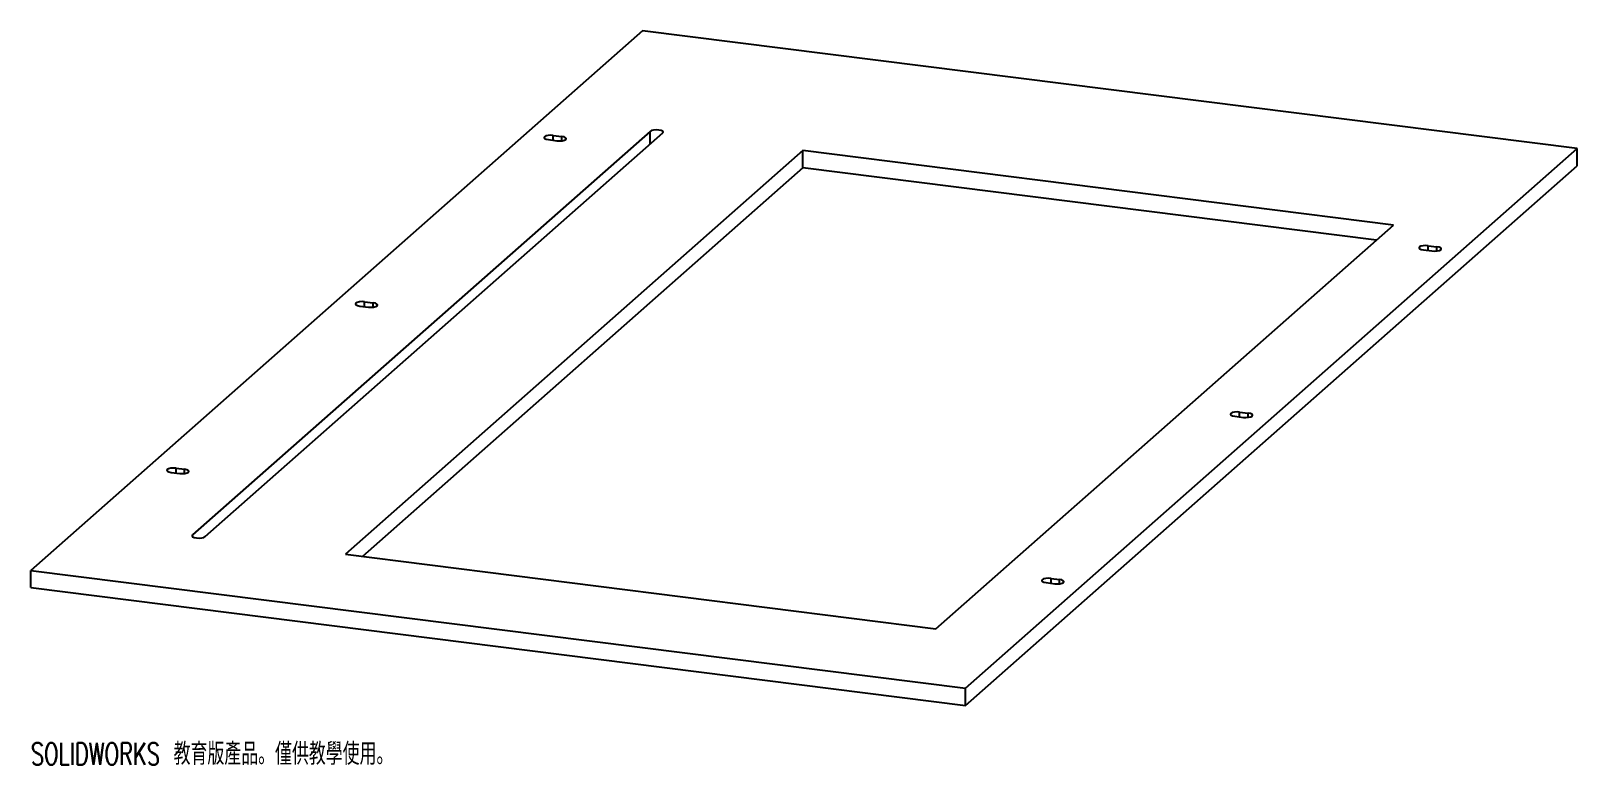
# Paper-space layout '_二等角視圖' of a CAD drawing. Header units: millimetres. Extents: x -173 to 168, y -88 to 74.
import ezdxf

# ---------------------------------------------------------------- set-up
doc = ezdxf.new("R2010")
doc.units = ezdxf.units.MM
doc.styles.add('SLDTEXTSTYLE0', font='TXT', dxfattribs={"width": 0.7, "bigfont": 'bigfont'})

psp = doc.layouts.new('_二等角視圖')

# ---------------------------------------------------------------- linework, layer by layer
at = {"color": 7, "linetype": 'Continuous', "lineweight": 25}
for p, q in [((-37.81, 73.9), (-172.52, -44.89)), ((167.98, 47.98), (-37.81, 73.9)), ((-36.17, 51.78), (-136.93, -37.08)), ((-134.13, -37.44), (-33.36, 51.43)), ((-58.54, 49.97), (-56.67, 49.73)), ((-57.48, 50.9), (-55.61, 50.67)), ((33.28, -70.82), (167.98, 47.98)), ((167.98, 44.2), (167.98, 47.98)), ((-2.49, 47.54), (-103.26, -41.33)), ((127.53, 31.16), (-2.49, 47.54)), ((-2.49, 43.77), (-2.49, 47.54)), ((-2.49, 43.77), (-99.52, -41.8)), ((123.79, 27.86), (-2.49, 43.77)), ((33.28, -74.59), (167.98, 44.2)), ((26.77, -57.71), (127.53, 31.16)), ((134.16, 25.69), (136.03, 25.45)), ((135.22, 26.62), (137.09, 26.39)), ((-99.02, 14.26), (-97.15, 14.03)), ((-100.08, 13.33), (-98.21, 13.09)), ((93.67, -10.01), (95.55, -10.25)), ((92.61, -10.95), (94.49, -11.18)), ((-141.62, -23.31), (-139.75, -23.54)), ((-140.56, -22.37), (-138.69, -22.61)), ((-103.26, -41.33), (26.77, -57.71)), ((-172.52, -44.89), (33.28, -70.82)), ((-172.52, -48.67), (-172.52, -44.89)), ((51.07, -47.58), (52.94, -47.82)), ((52.13, -46.65), (54, -46.89)), ((-172.52, -48.67), (33.28, -74.59)), ((33.28, -74.59), (33.28, -70.82))]:
    psp.add_line(p, q, dxfattribs=at)
at = {"color": 8, "linetype": 'Continuous', "lineweight": 25}
for p, q in [((-36.17, 48.95), (-36.17, 51.78)), ((-57.48, 49.83), (-57.48, 50.9)), ((-55.61, 49.73), (-55.61, 50.67)), ((135.22, 25.56), (135.22, 26.62)), ((137.09, 25.45), (137.09, 26.39)), ((-99.02, 13.2), (-99.02, 14.26)), ((-97.15, 13.09), (-97.15, 14.03)), ((93.67, -11.08), (93.67, -10.01)), ((95.55, -11.18), (95.55, -10.25)), ((-140.56, -23.44), (-140.56, -22.37)), ((-138.69, -23.54), (-138.69, -22.61)), ((-136.93, -37.44), (-136.93, -37.08)), ((52.13, -47.72), (52.13, -46.65)), ((54, -47.82), (54, -46.89))]:
    psp.add_line(p, q, dxfattribs=at)
at = {"color": 7, "linetype": 'Continuous', "lineweight": 25, "flags": 128}
for points in [[(-33.36, 51.43), (-33.27, 51.62), (-33.4, 51.81), (-33.74, 51.97), (-34.24, 52.07), (-34.81, 52.1), (-35.38, 52.06), (-35.86, 51.95), (-36.17, 51.78)], [(-57.48, 50.9), (-58.06, 50.93), (-58.63, 50.89), (-59.1, 50.78), (-59.41, 50.61), (-59.51, 50.42), (-59.38, 50.23), (-59.04, 50.07), (-58.54, 49.97)], [(-56.67, 49.73), (-56.09, 49.7), (-55.52, 49.74), (-55.04, 49.86), (-54.73, 50.02), (-54.64, 50.21), (-54.77, 50.4), (-55.11, 50.56), (-55.61, 50.67)], [(135.22, 26.62), (134.64, 26.66), (134.07, 26.61), (133.59, 26.5), (133.28, 26.33), (133.19, 26.14), (133.32, 25.95), (133.66, 25.79), (134.16, 25.69)], [(136.03, 25.45), (136.6, 25.42), (137.18, 25.47), (137.65, 25.58), (137.96, 25.74), (138.06, 25.94), (137.93, 26.13), (137.58, 26.29), (137.09, 26.39)], [(-99.02, 14.26), (-99.6, 14.3), (-100.17, 14.25), (-100.64, 14.14), (-100.95, 13.97), (-101.05, 13.78), (-100.92, 13.59), (-100.58, 13.43), (-100.08, 13.33)], [(-98.21, 13.09), (-97.63, 13.06), (-97.06, 13.11), (-96.59, 13.22), (-96.28, 13.38), (-96.18, 13.58), (-96.31, 13.77), (-96.65, 13.93), (-97.15, 14.03)], [(93.67, -10.01), (93.1, -9.98), (92.53, -10.02), (92.05, -10.14), (91.74, -10.3), (91.65, -10.5), (91.78, -10.69), (92.12, -10.84), (92.61, -10.95)], [(94.49, -11.18), (95.06, -11.22), (95.63, -11.17), (96.11, -11.06), (96.42, -10.89), (96.51, -10.7), (96.38, -10.51), (96.04, -10.35), (95.55, -10.25)], [(-140.56, -22.37), (-141.14, -22.34), (-141.71, -22.38), (-142.19, -22.5), (-142.5, -22.66), (-142.59, -22.86), (-142.46, -23.05), (-142.12, -23.2), (-141.62, -23.31)], [(-139.75, -23.54), (-139.18, -23.58), (-138.61, -23.53), (-138.13, -23.42), (-137.82, -23.25), (-137.72, -23.06), (-137.86, -22.87), (-138.2, -22.71), (-138.69, -22.61)], [(-136.93, -37.08), (-137.03, -37.28), (-136.9, -37.47), (-136.56, -37.62), (-136.06, -37.73), (-135.48, -37.76), (-134.91, -37.72), (-134.44, -37.6), (-134.13, -37.44)], [(52.13, -46.65), (51.56, -46.62), (50.98, -46.66), (50.51, -46.77), (50.2, -46.94), (50.1, -47.13), (50.23, -47.32), (50.58, -47.48), (51.07, -47.58)], [(52.94, -47.82), (53.52, -47.85), (54.09, -47.81), (54.57, -47.7), (54.88, -47.53), (54.97, -47.34), (54.84, -47.15), (54.5, -46.99), (54, -46.89)]]:
    psp.add_lwpolyline(points, dxfattribs=at)

# ---------------------------------------------------------------- texts
at = {"color": 7, "linetype": 'Continuous', "insert": (-172.52, -82.86), "char_height": 4.8336, "attachment_point": 1, "style": 'SLDTEXTSTYLE0'}
psp.add_mtext('SOLIDWORKS 教育版產品。僅供教學使用。', dxfattribs=at)

doc.saveas('drawing.dxf')
